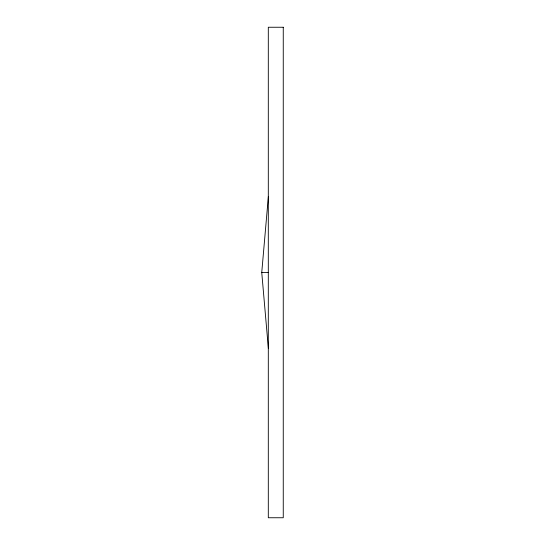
<?xml version="1.0" encoding="UTF-8"?>
<svg xmlns="http://www.w3.org/2000/svg" width="545" height="545" viewBox="0 0 545 545"><rect width="100%" height="100%" fill="white"/><g stroke="black" fill="none" stroke-linecap="round" stroke-linejoin="round"><path stroke-width="0.82" d="M268.378 348.555L261.743 272.5L268.378 196.445M261.743 272.5L268.303 272.5M283.257 27.25L268.303 27.25L268.303 517.75L283.257 517.75L283.257 27.25"/></g></svg>
